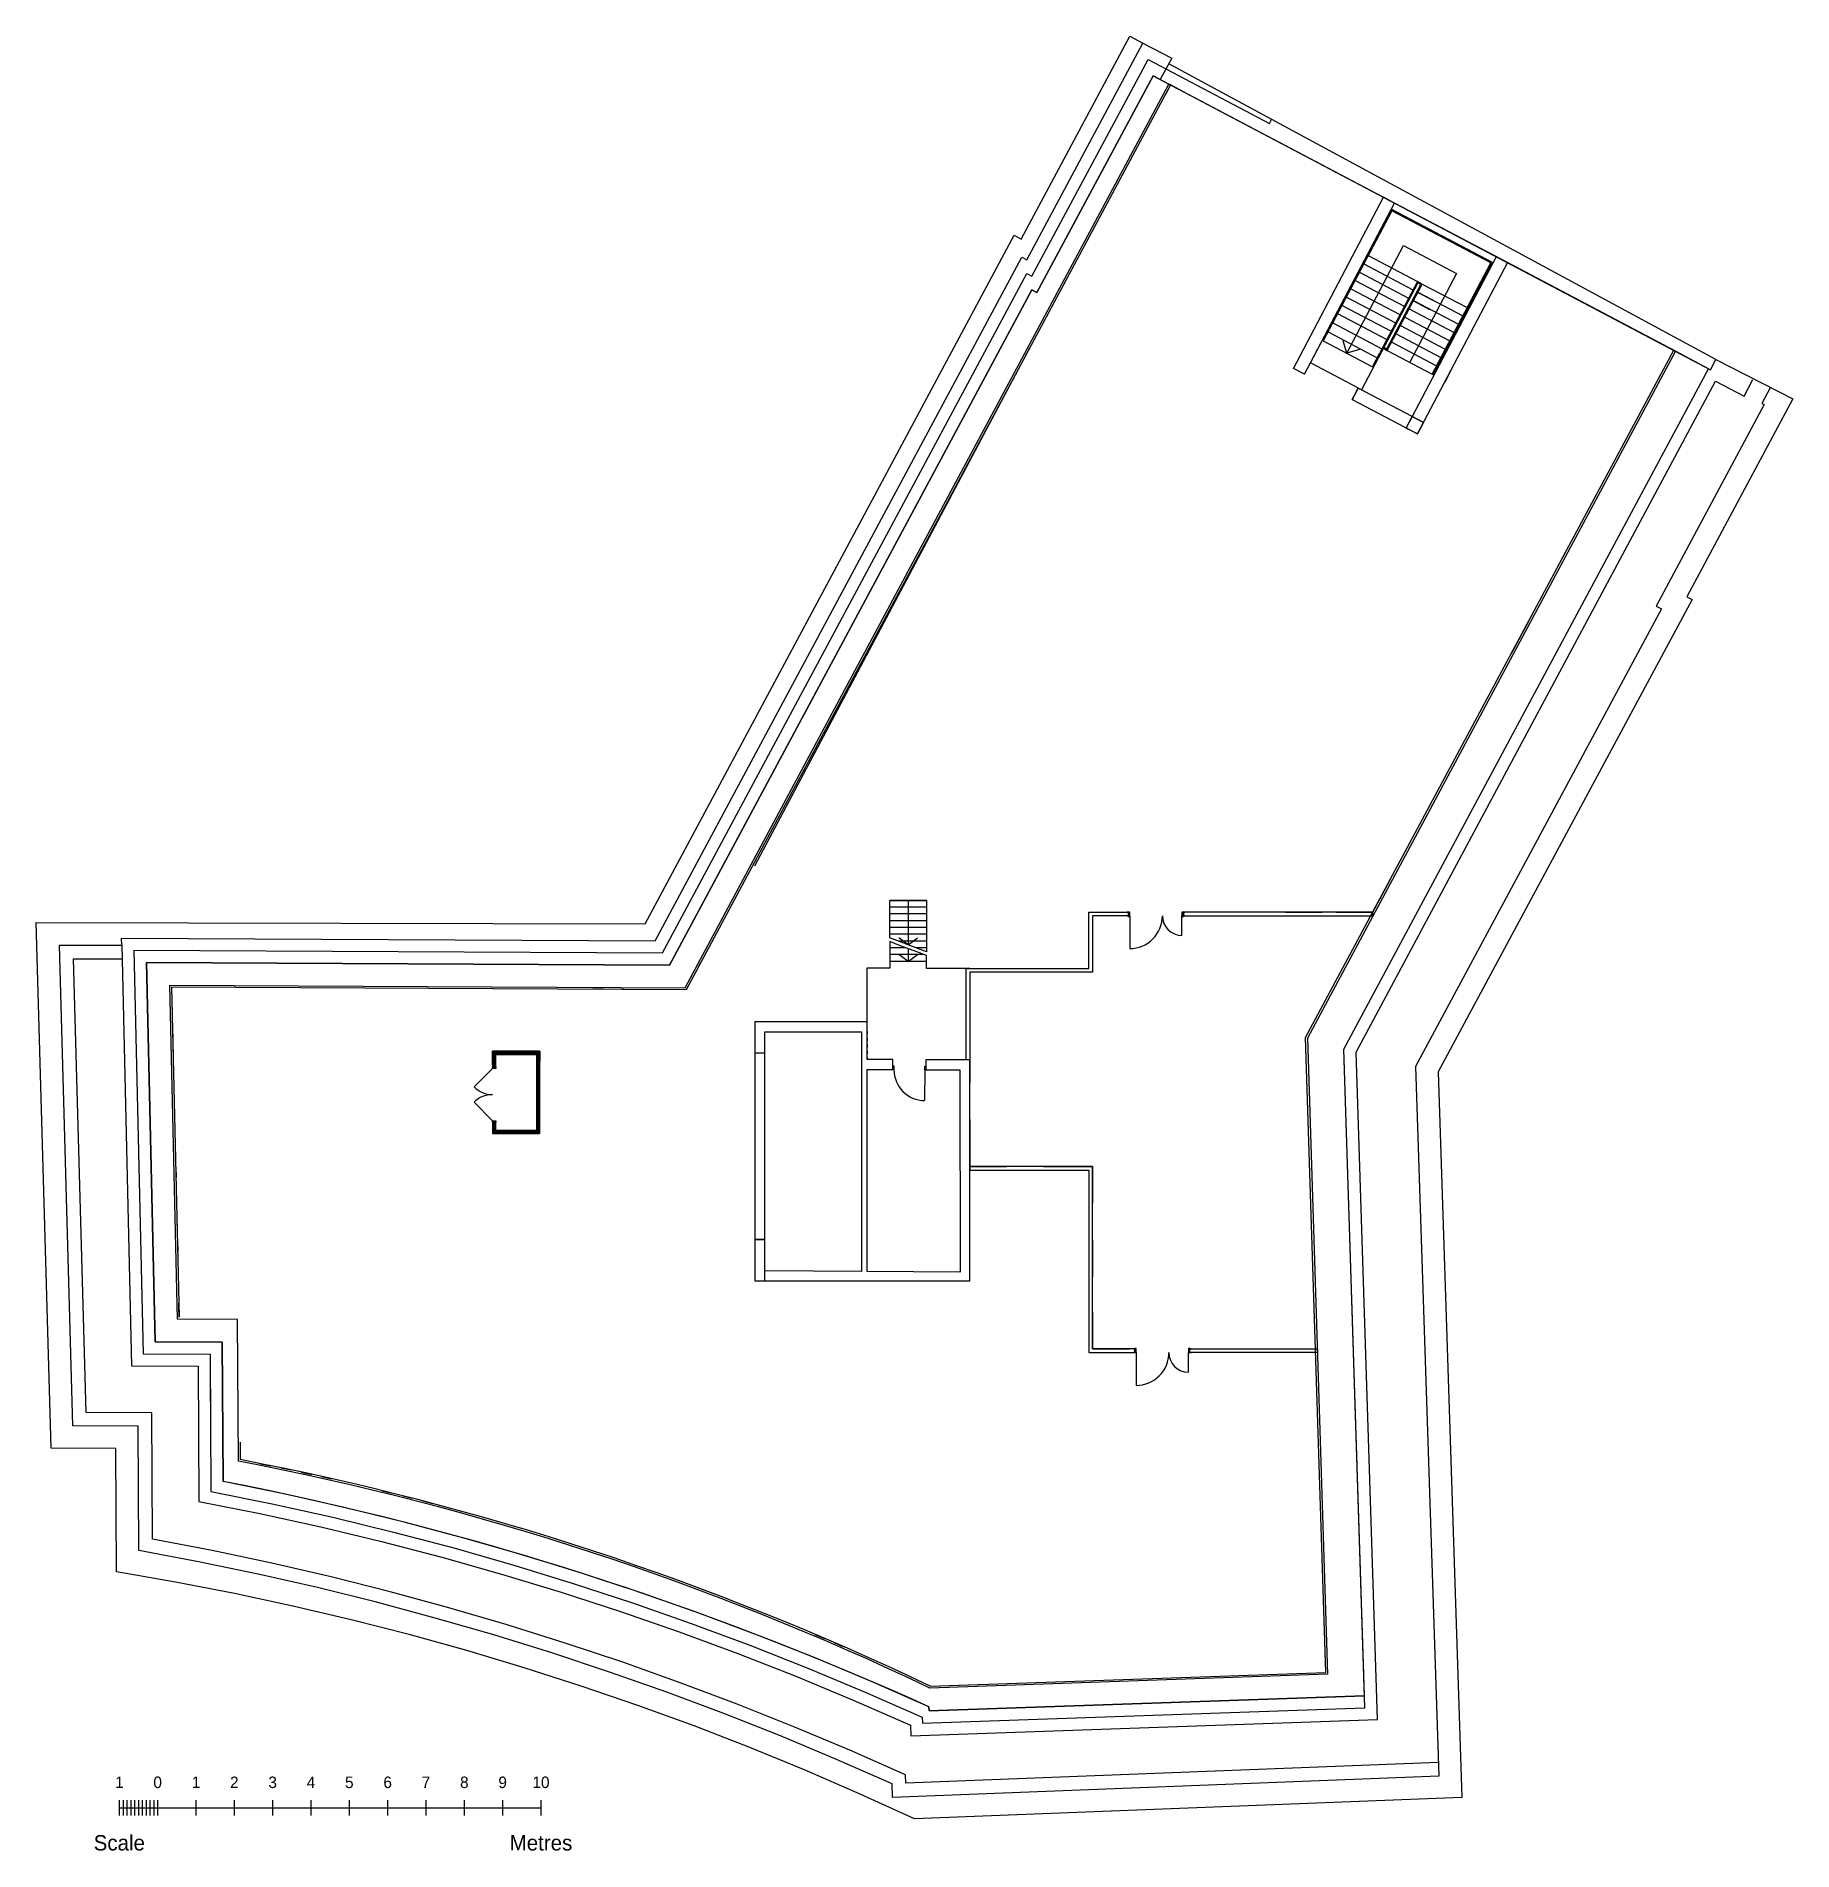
# Model space of a CAD drawing. Header units: millimetres. Extents: x -33769 to 12051, y -257 to 47063.
import ezdxf
from ezdxf.enums import TextEntityAlignment as Align

# ---------------------------------------------------------------- set-up
doc = ezdxf.new("R2010")
doc.units = ezdxf.units.MM
doc.layers.add('B-STRUCTURE', color=7, linetype='Continuous')
doc.layers.add('Scale', color=7, linetype='Continuous')
doc.styles.add('Scale', font='TEMPSITC.TTF')

# ---------------------------------------------------------------- blocks, each defined once
blk = doc.blocks.new('Scale-flat-1')
at = {"layer": 'Scale'}
for p, q in [((799, -2000), (799, -2400)), ((799, -2200), (11799, -2200)), ((899, -2000), (899, -2400)), ((999, -2000), (999, -2400)), ((1099, -2000), (1099, -2400)), ((1199, -2000), (1199, -2400)), ((1299, -2000), (1299, -2400)), ((1399, -2000), (1399, -2400)), ((1499, -2000), (1499, -2400)), ((1599, -2000), (1599, -2400)), ((1699, -2000), (1699, -2400)), ((1799, -2000), (1799, -2400)), ((2799, -2000), (2799, -2400)), ((3799, -2000), (3799, -2400)), ((4799, -2000), (4799, -2400)), ((5799, -2000), (5799, -2400)), ((6799, -2000), (6799, -2400)), ((7799, -2000), (7799, -2400)), ((8799, -2000), (8799, -2400)), ((9799, -2000), (9799, -2400)), ((10799, -2000), (10799, -2400)), ((11799, -2000), (11799, -2400))]:
    blk.add_line(p, q, dxfattribs=at)
at = {"layer": 'Scale', "style": 'Scale'}
for s, height, p in [('1', 300, (799, -1772)), ('0', 300, (1799, -1772)), ('1', 300, (2799, -1772)), ('2', 300, (3799, -1772)), ('3', 300, (4799, -1772)), ('4', 300, (5799, -1772)), ('5', 300, (6799, -1772)), ('6', 300, (7799, -1772)), ('7', 300, (8799, -1772)), ('8', 300, (9799, -1772)), ('9', 300, (10799, -1772)), ('10', 300, (11799, -1772)), ('Scale', 400, (799, -3430)), ('Metres', 400, (11799, -3430))]:
    blk.add_text(s, height=height, dxfattribs=at).set_placement(p, align=Align.BOTTOM_CENTER)

msp = doc.modelspace()

# ---------------------------------------------------------------- linework, layer by layer
at = {"layer": 'B-STRUCTURE'}
for p, q in [((-8075, 41772), (-5238, 47063)), ((-7925, 41234), (-4899, 46885)), ((-5238, 47063), (-4899, 46885)), ((-4899, 46885), (-4150, 46489)), ((-7795, 40806), (-4767, 46461)), ((-4767, 46461), (-1599, 44791)), ((-4150, 46489), (-4449, 45935)), ((-7665, 40379), (-4636, 46035)), ((-4636, 46035), (-7665, 40379)), ((-4636, 46035), (-4206, 45808)), ((-4221, 45815), (-4636, 46035)), ((-4449, 45935), (9907, 38368)), ((10049, 38631), (-4227, 46348)), ((-16843, 22246), (-4221, 45815)), ((-4178, 45793), (-16814, 22198)), ((-4178, 45793), (-4306, 45554)), ((-4221, 45815), (-4178, 45793)), ((-4206, 45808), (-4221, 45815)), ((1514, 42792), (-4206, 45808)), ((-3939, 45667), (-4178, 45793)), ((-3858, 45624), (-3939, 45667)), ((-1599, 44791), (-1542, 44897)), ((-975, 38400), (1378, 42864)), ((-686, 38248), (1667, 42711)), ((1667, 42711), (1378, 42864)), ((4607, 41162), (1514, 42793)), ((1514, 42793), (1514, 42792)), ((-531, 38544), (1584, 42554)), ((1596, 42515), (-194, 39121)), ((1584, 42554), (4213, 41168)), ((4175, 41157), (1596, 42515)), ((-17888, 23919), (-8261, 41872)), ((-8261, 41872), (-8075, 41772)), ((-17626, 23474), (-8056, 41304)), ((-8056, 41304), (-7925, 41234)), ((422, 38797), (1901, 41606)), ((978, 41344), (2259, 40670)), ((1901, 41606), (3281, 40879)), ((4318, 41313), (2123, 37144)), ((4213, 41168), (2671, 38241)), ((4615, 41157), (4318, 41313)), ((-17437, 23156), (-7926, 40876)), ((-7926, 40876), (-7795, 40806)), ((750, 40911), (2031, 40237)), ((864, 41128), (2145, 40453)), ((3281, 40879), (2059, 38563)), ((2263, 36691), (4615, 41157)), ((2646, 38254), (4175, 41157)), ((8990, 38851), (4607, 41162)), ((-17249, 22839), (-7796, 40448)), ((-7796, 40448), (-17249, 22839)), ((-7796, 40448), (-7665, 40379)), ((-7665, 40379), (-7796, 40448)), ((408, 40262), (1689, 39588)), ((522, 40479), (1803, 39804)), ((636, 40695), (1917, 40021)), ((2271, 40631), (801, 37841)), ((2259, 40670), (1276, 38804)), ((1463, 38910), (2348, 40590)), ((1475, 38871), (2387, 40602)), ((2387, 40602), (2259, 40670)), ((2348, 40590), (2271, 40631)), ((2271, 40383), (2696, 40160)), ((2273, 40386), (3444, 39769)), ((2387, 40602), (3558, 39986)), ((180, 39829), (1461, 39155)), ((294, 40046), (1575, 39371)), ((2045, 39953), (3216, 39336)), ((2155, 40163), (2580, 39939)), ((2159, 40170), (3330, 39553)), ((-70, 39356), (1211, 38681)), ((53, 39590), (1335, 38915)), ((1703, 39304), (2874, 38687)), ((1817, 39520), (2988, 38904)), ((1931, 39737), (3102, 39120)), ((-7855, 38927), (-15035, 25420)), ((-660, 20948), (8948, 38873)), ((8990, 38851), (-611, 20936)), ((-194, 39121), (1087, 38446)), ((422, 38797), (321, 39121)), ((746, 38897), (422, 38797)), ((1087, 38446), (1276, 38804)), ((1372, 38925), (1475, 38871)), ((1386, 38951), (1463, 38910)), ((1475, 38871), (2646, 38254)), ((1589, 39087), (2760, 38471)), ((8948, 38873), (8708, 39000)), ((8820, 38635), (8948, 38873)), ((8948, 38873), (8990, 38851)), ((9855, 38394), (8990, 38851)), ((-687, 38248), (-975, 38400)), ((720, 37884), (-531, 38543)), ((343, 20646), (9855, 38394)), ((343, 20646), (9855, 38394)), ((3133, 38344), (2973, 38046)), ((8554, 38138), (8681, 38377)), ((8809, 38615), (8820, 38635)), ((9855, 38394), (9907, 38368)), ((9907, 38368), (10049, 38631)), ((10049, 38631), (12051, 37605)), ((716, 37886), (611, 37687)), ((611, 37687), (716, 37886)), ((663, 20572), (10040, 38068)), ((2123, 37144), (716, 37886)), ((716, 37886), (748, 37869)), ((748, 37869), (716, 37886)), ((2671, 38241), (2646, 38254)), ((2646, 38254), (2694, 38229)), ((8298, 37661), (8426, 37900)), ((10040, 38068), (10783, 37676)), ((10783, 37676), (11012, 38111)), ((11469, 37912), (11247, 37490)), ((560, 37589), (611, 37687)), ((611, 37687), (560, 37589)), ((560, 37589), (591, 37572)), ((591, 37572), (560, 37589)), ((560, 37589), (2263, 36691)), ((8042, 37184), (8170, 37422)), ((11309, 37458), (8493, 32201)), ((12051, 37605), (9286, 32444)), ((11247, 37490), (11309, 37458)), ((1966, 36847), (2123, 37144)), ((2044, 36996), (1966, 36847)), ((2123, 37144), (2044, 36996)), ((2123, 37144), (2420, 36988)), ((2271, 37066), (2123, 37144)), ((2420, 36988), (2263, 36691)), ((2420, 36988), (2271, 37066)), ((2341, 36839), (2420, 36988)), ((7786, 36706), (7914, 36945)), ((2263, 36691), (1966, 36847)), ((1966, 36847), (2115, 36769)), ((2115, 36769), (2263, 36691)), ((2263, 36691), (2341, 36839)), ((5996, 33366), (6124, 33605)), ((9425, 32371), (2799, 20055)), ((5485, 32412), (5612, 32650)), ((8493, 32201), (8630, 32128)), ((9286, 32444), (9425, 32371)), ((8630, 32128), (2209, 20193)), ((4720, 30984), (5173, 31830)), ((5229, 31934), (5357, 32173)), ((4973, 31457), (5101, 31696)), ((4717, 30980), (4845, 31219)), ((1097, 24220), (1550, 25065)), ((-10546, 24526), (-11505, 24526)), ((-11505, 24526), (-10546, 24526)), ((-11505, 23554), (-11505, 24526)), ((-10546, 24349), (-11505, 24349)), ((-10546, 24173), (-11505, 24173)), ((-11025, 24526), (-11025, 23372)), ((-10546, 24526), (-10546, 23189)), ((-6308, 22750), (-6308, 24220)), ((-6308, 24220), (-5282, 24220)), ((-5282, 24220), (-5318, 24220)), ((-5318, 24220), (-5282, 24220)), ((-5244, 24220), (-5282, 24220)), ((-5282, 24220), (-5282, 24109)), ((-5282, 24220), (-5282, 24124)), ((-5282, 24205), (-5282, 24109)), ((-5244, 24109), (-5244, 24220)), ((-3843, 24220), (-3882, 24220)), ((-3882, 24220), (-3882, 24109)), ((-3843, 24109), (-3843, 24220)), ((1097, 24220), (-3843, 24220)), ((-3843, 24220), (-3808, 24220)), ((-3808, 24220), (-3843, 24220)), ((-3843, 24220), (-3843, 24124)), ((-3843, 24109), (-3843, 24205)), ((-1183, 24220), (-224, 24220)), ((138, 24220), (1097, 24220)), ((1097, 24124), (1097, 24220)), ((-33385, 10238), (-33769, 23949)), ((-33769, 23949), (-17888, 23919)), ((-10546, 23996), (-11505, 23996)), ((-10546, 23819), (-11505, 23819)), ((-5282, 24124), (-6212, 24124)), ((-6212, 24124), (-6212, 22654)), ((-5282, 24124), (-5318, 24124)), ((-5318, 24124), (-5282, 24124)), ((-5282, 24109), (-5244, 24109)), ((-5244, 24124), (-5244, 23272)), ((-3882, 23614), (-3882, 24124)), ((-3882, 24109), (-3843, 24109)), ((-3843, 24124), (-3808, 24124)), ((-3808, 24124), (-3843, 24124)), ((-3843, 24124), (1097, 24124)), ((-32816, 10820), (-33167, 23363)), ((-33167, 23363), (-31540, 23360)), ((-31540, 23360), (-31544, 23543)), ((-31544, 23543), (-17626, 23474)), ((-31540, 23360), (-31287, 12385)), ((-31220, 23225), (-17437, 23156)), ((-31220, 23225), (-30978, 12700)), ((-16191, 23360), (-16319, 23122)), ((-10546, 23643), (-11505, 23643)), ((-10546, 23189), (-11505, 23554)), ((-11252, 23355), (-11505, 23451)), ((-11505, 23451), (-11505, 22761)), ((-11081, 23290), (-11505, 23290)), ((-10546, 23467), (-11275, 23467)), ((-11025, 23372), (-11265, 23548)), ((-10799, 23183), (-11252, 23355)), ((-11025, 23372), (-10785, 23548)), ((-11025, 23269), (-11025, 22937)), ((-10546, 23290), (-10811, 23290)), ((-32471, 11173), (-32802, 23007)), ((-32802, 23007), (-31531, 23005)), ((-30669, 13016), (-30896, 22907)), ((-30896, 22907), (-17249, 22839)), ((-17249, 22839), (-30896, 22907)), ((-30896, 22907), (-30669, 13016)), ((-16447, 22883), (-16575, 22644)), ((-11505, 22762), (-12099, 22762)), ((-12099, 22762), (-12099, 21803)), ((-11234, 23114), (-11505, 23114)), ((-11505, 23031), (-11505, 22761)), ((-11234, 22937), (-11505, 22937)), ((-11505, 22762), (-11505, 22762)), ((-11505, 22762), (-11505, 22762)), ((-11505, 22761), (-11505, 22761)), ((-11505, 22761), (-11505, 22761)), ((-11505, 22761), (-11505, 22761)), ((-11505, 22761), (-11505, 22761)), ((-11025, 22937), (-11265, 23114)), ((-10887, 23114), (-11234, 23114)), ((-11087, 22937), (-11234, 22937)), ((-10546, 22937), (-11087, 22937)), ((-11025, 22937), (-10785, 23114)), ((-10616, 23114), (-10887, 23114)), ((-10546, 23087), (-10799, 23183)), ((-10546, 22750), (-10546, 23087)), ((-10546, 22750), (-10546, 22761)), ((-10546, 22761), (-10546, 22750)), ((-10449, 22750), (-10546, 22750)), ((-9509, 22750), (-10468, 22750)), ((-10104, 22750), (-10181, 22750)), ((-9509, 20369), (-9509, 22750)), ((-9509, 22750), (-6308, 22750)), ((-9509, 22721), (-9509, 22750)), ((-9413, 22750), (-9490, 22750)), ((-30087, 13607), (-30287, 22313)), ((-30287, 22313), (-16843, 22246)), ((-16814, 22198), (-30238, 22265)), ((-30238, 22265), (-30040, 13655)), ((-8454, 22654), (-9414, 22654)), ((-9414, 22654), (-9414, 21695)), ((-6212, 22654), (-9413, 22654)), ((-9413, 22654), (-9413, 20369)), ((-8131, 22654), (-8454, 22654)), ((-18980, 22209), (-19250, 22210)), ((-18438, 22206), (-18709, 22208)), ((-12097, 21343), (-12098, 21823)), ((-30226, 21724), (-30220, 21453)), ((-15022, 21362), (-15023, 14605)), ((-12097, 21362), (-15022, 21362)), ((-12097, 20374), (-12097, 21343)), ((-30213, 21182), (-30207, 20912)), ((-14766, 14603), (-14763, 21101)), ((-14763, 21101), (-12241, 21101)), ((-12241, 21101), (-12241, 14846)), ((-12097, 21117), (-12097, 21040)), ((-12097, 20944), (-12097, 20868)), ((-132, 4392), (-660, 20948)), ((-611, 20936), (-83, 4345)), ((-30201, 20641), (-30195, 20371)), ((-21868, 20322), (-21868, 20593)), ((-21868, 20593), (-21598, 20593)), ((-20652, 20593), (-21868, 20593)), ((-21868, 20593), (-21868, 20183)), ((-20670, 20581), (-21856, 20581)), ((-21856, 20581), (-21856, 20183)), ((-20694, 20569), (-21844, 20569)), ((-21844, 20569), (-21844, 20183)), ((-21820, 20183), (-21820, 20545)), ((-21820, 20545), (-20706, 20545)), ((-21803, 20183), (-21803, 20528)), ((-21803, 20528), (-20706, 20528)), ((-21785, 20183), (-21785, 20509)), ((-21785, 20509), (-20718, 20509)), ((-21327, 20593), (-21056, 20593)), ((-20905, 20593), (-20634, 20593)), ((-20718, 20509), (-20718, 18528)), ((-20706, 20545), (-20694, 20545)), ((-20706, 20528), (-20706, 20521)), ((-20706, 20521), (-20706, 18516)), ((-20670, 20569), (-20694, 20569)), ((-20694, 20545), (-20694, 20533)), ((-20694, 20533), (-20694, 18504)), ((-20652, 20581), (-20670, 20581)), ((-20670, 20557), (-20670, 20569)), ((-20670, 18480), (-20670, 20557)), ((-20652, 20575), (-20652, 20581)), ((-20652, 20569), (-20652, 20575)), ((-20652, 18468), (-20652, 20569)), ((-20634, 20593), (-20634, 20322)), ((-20634, 18444), (-20634, 20593)), ((-15022, 20546), (-15023, 15682)), ((-14763, 20546), (-15022, 20546)), ((-14764, 15682), (-14763, 20546)), ((-12097, 20772), (-12097, 20695)), ((-12097, 20599), (-12097, 20522)), ((-12097, 20426), (-12097, 20374)), ((-11424, 20374), (-12097, 20374)), ((-11424, 20211), (-11424, 20374)), ((-10560, 20369), (-10561, 20206)), ((-9413, 20369), (-10560, 20369)), ((-9413, 20369), (-9509, 20369)), ((-9414, 20736), (-9414, 19776)), ((-9414, 14604), (-9413, 20369)), ((891, 3467), (343, 20646)), ((880, 3784), (343, 20646)), ((1217, 3162), (663, 20572)), ((-22350, 19663), (-21868, 20144)), ((-21868, 20237), (-21868, 20322)), ((-21856, 20183), (-21868, 20183)), ((-21868, 20144), (-21868, 20183)), ((-21868, 20183), (-21785, 20183)), ((-21856, 20183), (-21868, 20183)), ((-21785, 20144), (-21868, 20144)), ((-21844, 20183), (-21856, 20183)), ((-21844, 20183), (-21856, 20183)), ((-21820, 20183), (-21844, 20183)), ((-21844, 20183), (-21820, 20183)), ((-21803, 20183), (-21820, 20183)), ((-21820, 20183), (-21803, 20183)), ((-21785, 20183), (-21803, 20183)), ((-21785, 20183), (-21803, 20183)), ((-21785, 20183), (-21785, 20144)), ((-12097, 14845), (-12097, 20119)), ((-12097, 20119), (-11425, 20115)), ((-11425, 20115), (-11424, 20211)), ((-11425, 20115), (-11424, 20211)), ((-11425, 20115), (-11424, 20211)), ((-11394, 20115), (-11425, 20115)), ((-11424, 20211), (-11394, 20211)), ((-11394, 20211), (-11394, 20115)), ((-10592, 20110), (-10597, 19308)), ((-10592, 20110), (-10592, 20206)), ((-10592, 20206), (-10561, 20206)), ((-10562, 20110), (-10592, 20110)), ((-10561, 20206), (-10562, 20110)), ((-10561, 20206), (-10562, 20110)), ((-10562, 20110), (-10561, 20206)), ((-10562, 20110), (-9672, 20105)), ((-9672, 20105), (-9671, 14828)), ((2209, 20193), (2819, 1690)), ((2799, 20055), (3423, 1128)), ((-21868, 18782), (-22350, 19264)), ((-21868, 18744), (-21868, 18782)), ((-21868, 18782), (-21785, 18782)), ((-21856, 18744), (-21868, 18744)), ((-21785, 18744), (-21868, 18744)), ((-21868, 18744), (-21868, 18444)), ((-21868, 18744), (-21856, 18744)), ((-21844, 18744), (-21856, 18744)), ((-21856, 18744), (-21844, 18744)), ((-21856, 18744), (-21856, 18456)), ((-21856, 18456), (-20670, 18456)), ((-21820, 18744), (-21844, 18744)), ((-21820, 18744), (-21844, 18744)), ((-21844, 18744), (-21844, 18468)), ((-21844, 18468), (-20694, 18468)), ((-21803, 18744), (-21820, 18744)), ((-21803, 18744), (-21820, 18744)), ((-21820, 18492), (-21820, 18744)), ((-20706, 18492), (-21820, 18492)), ((-21785, 18744), (-21803, 18744)), ((-21785, 18744), (-21803, 18744)), ((-21803, 18509), (-21803, 18744)), ((-20706, 18509), (-21803, 18509)), ((-21785, 18782), (-21785, 18744)), ((-21785, 18528), (-21785, 18744)), ((-20718, 18528), (-21785, 18528)), ((-20706, 18516), (-20706, 18509)), ((-20694, 18492), (-20706, 18492)), ((-20694, 18504), (-20694, 18492)), ((-20694, 18468), (-20670, 18468)), ((-20670, 18468), (-20670, 18480)), ((-20670, 18456), (-20652, 18456)), ((-20652, 18462), (-20652, 18468)), ((-20652, 18456), (-20652, 18462)), ((-9414, 18817), (-9414, 18546)), ((-9414, 18546), (-9414, 17587)), ((-30143, 18112), (-30137, 17842)), ((-21868, 18444), (-20652, 18444)), ((-20634, 18444), (-20652, 18444)), ((-30130, 17571), (-30124, 17300)), ((-6212, 17587), (-9414, 17587)), ((-9414, 17587), (-9414, 17491)), ((-9414, 17587), (-8455, 17587)), ((-7496, 17587), (-7172, 17587)), ((-7172, 17587), (-6212, 17587)), ((-6212, 12828), (-6212, 17587)), ((-6212, 17587), (-6212, 16628)), ((-9414, 17491), (-6308, 17491)), ((-6308, 17491), (-6308, 12732)), ((-30099, 16184), (-30092, 15913)), ((-30086, 15642), (-30080, 15372)), ((-15023, 15682), (-14764, 15682)), ((-14764, 15682), (-15023, 15682)), ((-15023, 15682), (-15023, 14605)), ((-14764, 14862), (-14764, 15682)), ((-6212, 15669), (-6212, 14709)), ((-30074, 15101), (-30068, 14831)), ((-12241, 14846), (-14764, 14862)), ((-9673, 14828), (-12097, 14845)), ((-30061, 14560), (-30055, 14289)), ((-15023, 14605), (-14766, 14603)), ((-15023, 14605), (-9414, 14604)), ((-30047, 13926), (-30049, 14019)), ((-30040, 13655), (-30047, 13926)), ((-6212, 13787), (-6212, 12828)), ((-28519, 13600), (-30087, 13607)), ((-28497, 9902), (-28519, 13600)), ((-28918, 13007), (-30669, 13016)), ((-30669, 13016), (-28918, 13007)), ((-28897, 9375), (-28918, 13007)), ((-28918, 13007), (-28897, 9375)), ((-5113, 12828), (-6212, 12828)), ((-6212, 12828), (-5253, 12828)), ((-5113, 12828), (-5149, 12828)), ((-5149, 12828), (-5113, 12828)), ((-5075, 12842), (-5113, 12842)), ((-5113, 12842), (-5113, 12732)), ((-5113, 12732), (-5113, 12828)), ((-5113, 12732), (-5113, 12828)), ((-5075, 12732), (-5075, 12842)), ((-3674, 12842), (-3713, 12842)), ((-3713, 12842), (-3713, 12732)), ((-3674, 12732), (-3674, 12842)), ((-3674, 12732), (-3674, 12828)), ((-3674, 12828), (-350, 12828)), ((-3674, 12732), (-3674, 12828)), ((-3674, 12828), (-3639, 12828)), ((-3639, 12828), (-3674, 12828)), ((-350, 12828), (-350, 12732)), ((-31287, 12385), (-29547, 12377)), ((-30978, 12700), (-29233, 12692)), ((-29547, 12377), (-29527, 8851)), ((-29233, 12692), (-29212, 9113)), ((-29224, 12098), (-29224, 12436)), ((-6308, 12732), (-5113, 12732)), ((-5113, 12732), (-5149, 12732)), ((-5149, 12732), (-5113, 12732)), ((-5113, 12732), (-5075, 12732)), ((-5075, 12732), (-5075, 11880)), ((-3713, 12221), (-3713, 12732)), ((-3713, 12732), (-3674, 12732)), ((-350, 12732), (-3674, 12732)), ((-3674, 12732), (-3639, 12732)), ((-3639, 12732), (-3674, 12732)), ((-29224, 11455), (-29224, 11793)), ((-30758, 11165), (-32471, 11173)), ((-30739, 7870), (-30758, 11165)), ((-31111, 10812), (-32816, 10820)), ((-31092, 7573), (-31111, 10812)), ((-31693, 10229), (-33385, 10238)), ((-31674, 7015), (-31693, 10229)), ((-28452, 10399), (-28451, 10212)), ((-28451, 10212), (-28449, 9942)), ((-27918, 9835), (-27653, 9781)), ((-27388, 9727), (-27122, 9674)), ((-26858, 9617), (-26593, 9558)), ((-26329, 9500), (-26065, 9441)), ((-29212, 9113), (-27618, 8791)), ((-27315, 9050), (-28897, 9375)), ((-25740, 8695), (-27315, 9050)), ((-24747, 9131), (-24484, 9067)), ((-24221, 9003), (-24170, 8990)), ((-29527, 8851), (-27933, 8534)), ((-27933, 8534), (-26346, 8186)), ((-27618, 8791), (-26031, 8438)), ((-24173, 8310), (-25740, 8695)), ((-24170, 8990), (-23959, 8935)), ((-23698, 8866), (-23436, 8796)), ((-26346, 8186), (-24765, 7807)), ((-26031, 8438), (-24451, 8054)), ((-24451, 8054), (-22879, 7639)), ((-22613, 7894), (-24173, 8310)), ((-29533, 7280), (-31092, 7573)), ((-29180, 7571), (-30739, 7870)), ((-24765, 7807), (-23193, 7396)), ((-22879, 7639), (-21315, 7193)), ((-21061, 7448), (-22613, 7894)), ((-27980, 6956), (-29533, 7280)), ((-27627, 7242), (-29180, 7571)), ((-26080, 6884), (-27627, 7242)), ((-23193, 7396), (-21629, 6955)), ((-21315, 7193), (-19761, 6716)), ((-19519, 6972), (-21061, 7448)), ((-30135, 6748), (-31674, 7015)), ((-28602, 6451), (-30135, 6748)), ((-26433, 6604), (-27980, 6956)), ((-24540, 6496), (-26080, 6884)), ((-21629, 6955), (-20074, 6483)), ((-19761, 6716), (-18216, 6209)), ((-17986, 6466), (-19519, 6972)), ((-27075, 6124), (-28602, 6451)), ((-24894, 6221), (-26433, 6604)), ((-23362, 5810), (-24894, 6221)), ((-23008, 6080), (-24540, 6496)), ((-20074, 6483), (-18529, 5981)), ((-18216, 6209), (-16681, 5672)), ((-16463, 5930), (-17986, 6466)), ((-25555, 5767), (-27075, 6124)), ((-24043, 5379), (-25555, 5767)), ((-21837, 5370), (-23362, 5810)), ((-21485, 5634), (-23008, 6080)), ((-18529, 5981), (-16994, 5448)), ((-14951, 5365), (-16463, 5930)), ((-22538, 4962), (-24043, 5379)), ((-20322, 4900), (-21837, 5370)), ((-19970, 5160), (-21485, 5634)), ((-16994, 5448), (-15469, 4885)), ((-16681, 5672), (-15158, 5105)), ((-13450, 4771), (-14951, 5365)), ((-13455, 5384), (-13205, 5279)), ((-21042, 4515), (-22538, 4962)), ((-18816, 4402), (-20322, 4900)), ((-18464, 4656), (-19970, 5160)), ((-15469, 4885), (-13956, 4293)), ((-15158, 5105), (-13645, 4508)), ((-11961, 4147), (-13450, 4771)), ((-12956, 5172), (-12709, 5063)), ((-19554, 4038), (-21042, 4515)), ((-17319, 3875), (-18816, 4402)), ((-16968, 4125), (-18464, 4656)), ((-13956, 4293), (-12455, 3670)), ((-13645, 4508), (-12145, 3882)), ((-83, 4345), (-10457, 3985)), ((-10447, 4034), (-132, 4392)), ((-18077, 3532), (-19554, 4038)), ((-15833, 3320), (-17319, 3875)), ((-15482, 3565), (-16968, 4125)), ((-12145, 3882), (-10657, 3226)), ((-10484, 3495), (-11961, 4147)), ((-16610, 2997), (-18077, 3532)), ((-14358, 2737), (-15833, 3320)), ((-14008, 2977), (-15482, 3565)), ((-12455, 3670), (-10967, 3018)), ((-10653, 3067), (891, 3467)), ((-10480, 3389), (-10484, 3495)), ((-10484, 3495), (-10480, 3389)), ((880, 3784), (-10480, 3389)), ((-10480, 3389), (880, 3784)), ((-15154, 2434), (-16610, 2997)), ((-12544, 2361), (-14008, 2977)), ((-10967, 3018), (-10957, 2739)), ((-10957, 2739), (1217, 3162)), ((-10657, 3226), (-10653, 3067)), ((-13709, 1841), (-15154, 2434)), ((-12894, 2125), (-14358, 2737)), ((-11442, 1486), (-12894, 2125)), ((-11093, 1718), (-12544, 2361)), ((2807, 2045), (-11088, 1502)), ((-12276, 1220), (-13709, 1841)), ((-11434, 1134), (-11442, 1486)), ((2819, 1690), (-11434, 1134)), ((-11088, 1502), (-11093, 1718)), ((-10856, 571), (-12276, 1220)), ((3423, 1128), (-10856, 571))]:
    msp.add_line(p, q, dxfattribs=at)
for centre, radius, start, end in [((-5244, 24124), 852, 270.0025, 0.004), ((-3882, 24124), 510, 180.0014, 269.9986), ((-10592, 20110), 802, 179.9986, 269.6438), ((-21868, 20144), 681, 224.9975, 270.0013), ((-21868, 18782), 681, 89.9987, 135.0025), ((-6212, 16771), 68.6, 90.0001, 90.0882), ((-6212, 16771), 68.6, 269.9124, 270.0005), ((-5075, 12732), 852, 270.0025, 0.004), ((-3713, 12732), 510, 180.0014, 269.9986), ((-42429, -63036), 74305, 64.50614, 79.15592), ((-42428, -63035), 74255, 64.49694, 79.18638), ((-44815, -72251), 83163, 65.61797, 78.96448)]:
    msp.add_arc(centre, radius, start, end, dxfattribs=at)
msp.add_open_spline([(-11394, 20110), (-11394, 20112), (-11394, 20114), (-11394, 20115)], degree=3, dxfattribs=at)

# ---------------------------------------------------------------- block references
msp.add_blockref('Scale-flat-1', (-32402, 3059))

doc.saveas('drawing.dxf')
